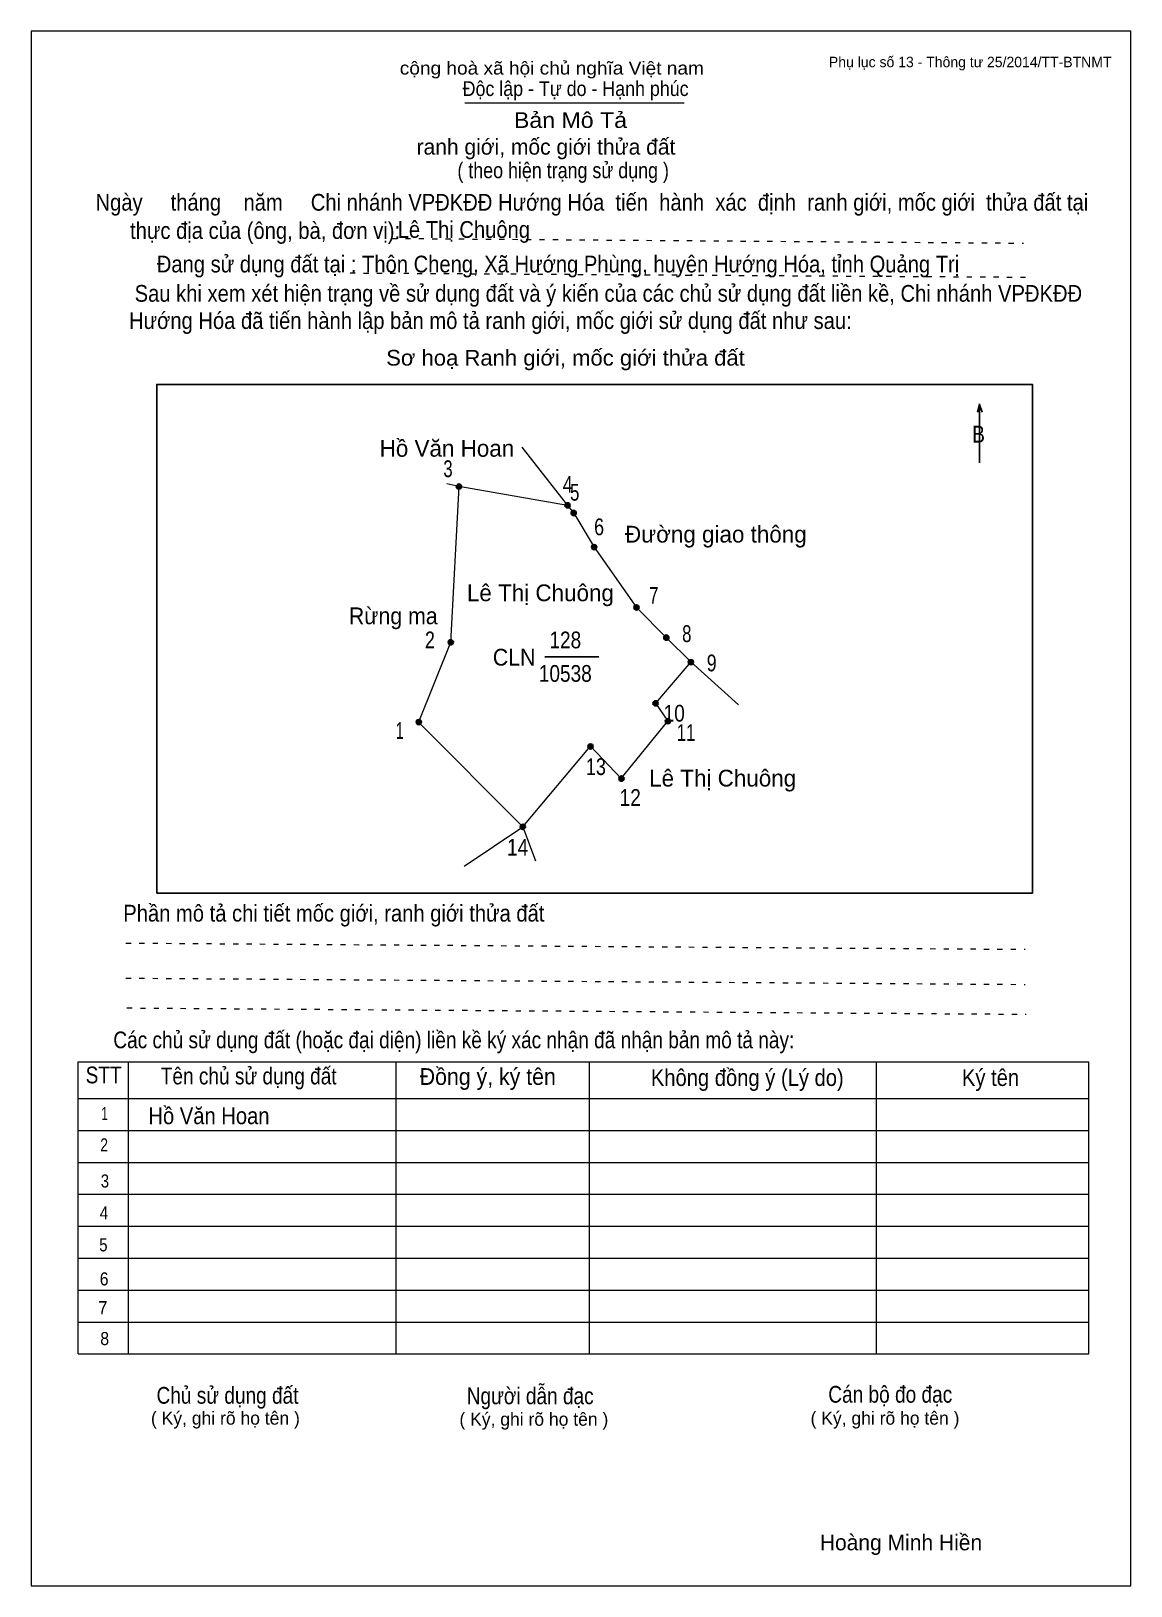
# Model space of a CAD drawing. Header units: centimetres. Extents: x 0 to 21, y 0 to 29.7.
import ezdxf
from ezdxf.enums import TextEntityAlignment as Align

# ---------------------------------------------------------------- set-up
doc = ezdxf.new("R2010")
doc.units = ezdxf.units.CM
doc.header["$LTSCALE"] = 0.13
doc.linetypes.add('DOTTED', pattern=[1.5, 0.3, -1.2])
for name, color, linetype, lineweight in [('1', 7, 'Continuous', 13), ('32', 7, 'Continuous', 25), ('33', 7, 'Continuous', 25), ('6', 7, 'Continuous', 13), ('62', 7, 'Continuous', 13)]:
    doc.layers.add(name, color=color, linetype=linetype, lineweight=lineweight)
doc.layers.add('34', color=7, linetype='Continuous')
doc.layers.add('63', color=7, linetype='Continuous')

msp = doc.modelspace()

# ---------------------------------------------------------------- hatches: boundary and pattern name
at = {"layer": '32'}
for points in [[(8.2178, 21.0002, 1), (8.1178, 21.0002, 1)], [(10.2933, 20.6403, 1), (10.1933, 20.6403, 1)], [(10.4108, 20.4933, 1), (10.3108, 20.4933, 1)], [(10.8007, 19.8424, 1), (10.7007, 19.8424, 1)], [(11.609, 18.691, 1), (11.509, 18.691, 1)], [(12.1788, 18.1143, 1), (12.0788, 18.1143, 1)], [(8.0634, 18.0245, 1), (7.9634, 18.0245, 1)], [(12.648, 17.6451, 1), (12.548, 17.6451, 1)], [(11.9732, 16.858, 1), (11.8732, 16.858, 1)], [(7.4524, 16.4998, 1), (7.3524, 16.4998, 1)], [(12.2092, 16.5171, 1), (12.1092, 16.5171, 1)], [(10.7321, 16.0358, 1), (10.6321, 16.0358, 1)], [(11.3228, 15.4209, 1), (11.2228, 15.4209, 1)], [(9.4386, 14.5002, 1), (9.3386, 14.5002, 1)]]:
    msp.add_hatch(color=256, dxfattribs=at).paths.add_polyline_path(points)

# ---------------------------------------------------------------- linework, layer by layer
at = {"layer": '1'}
msp.add_lwpolyline([(21, 0), (21, 29.7), (0, 29.7), (0, 0)], close=True, dxfattribs=at)
at = {"layer": '32'}
for centre in [(8.1678, 21.0002), (10.2433, 20.6403), (10.3608, 20.4933), (10.7507, 19.8424), (11.559, 18.691), (12.1288, 18.1143), (8.0134, 18.0245), (12.598, 17.6451), (11.9232, 16.858), (7.4024, 16.4998), (12.1592, 16.5171), (10.6821, 16.0358), (11.2728, 15.4209), (9.3886, 14.5002)]:
    msp.add_circle(centre, 0.05, dxfattribs=at)
at = {"layer": '33'}
msp.add_line((9.81, 17.75), (10.84, 17.75), dxfattribs=at)
at = {"layer": '6'}
for p, q in [((9.37, 21.75), (10.24, 20.64)), ((8.17, 21), (7.94, 21.05)), ((10.24, 20.64), (8.17, 21)), ((12.6, 17.65), (13.51, 16.83)), ((7.4, 16.5), (9.39, 14.5)), ((11.27, 15.42), (12.16, 16.52)), ((8.27, 13.75), (9.39, 14.5)), ((9.39, 14.5), (9.63, 13.85))]:
    msp.add_line(p, q, dxfattribs=at)
for points in [[(8.17, 21), (8.01, 18.02), (7.4, 16.5)], [(10.24, 20.64), (10.36, 20.49), (10.75, 19.84), (11.56, 18.69), (12.13, 18.11), (12.6, 17.65)], [(12.6, 17.65), (11.92, 16.86), (12.16, 16.52)], [(9.39, 14.5), (10.68, 16.04), (11.27, 15.42)]]:
    msp.add_lwpolyline(points, dxfattribs=at)
at = {"layer": '62'}
for p, q in [((8.28, 28.33), (12.47, 28.33)), ((0.9, 10.01), (20.2, 10.01)), ((0.9, 4.43), (0.9, 10.01)), ((1.86, 4.43), (1.86, 10.01)), ((6.97, 4.43), (6.97, 9.99)), ((10.66, 4.43), (10.66, 9.99)), ((16.14, 4.43), (16.14, 10.01)), ((20.2, 4.43), (20.2, 10.01)), ((0.9, 9.31), (20.2, 9.31)), ((0.9, 8.7), (20.2, 8.7)), ((0.9, 8.09), (20.2, 8.09)), ((0.9, 7.48), (20.2, 7.48)), ((0.9, 6.87), (20.2, 6.87)), ((0.9, 6.26), (20.2, 6.26)), ((0.9, 5.65), (20.2, 5.65)), ((0.9, 5.04), (20.2, 5.04)), ((0.9, 4.43), (20.2, 4.43))]:
    msp.add_line(p, q, dxfattribs=at)
at = {"layer": '62', "linetype": 'DOTTED'}
for p, q in [((6.89, 25.74), (18.95, 25.65)), ((6.09, 25.08), (19.04, 25)), ((1.81, 12.28), (18.98, 12.16)), ((1.81, 11.61), (18.98, 11.49)), ((1.83, 11.04), (19, 10.92))]:
    msp.add_line(p, q, dxfattribs=at)
at = {"layer": '62', "lineweight": 25}
for p, q in [((18.11, 22.58), (18.11, 21.45)), ((18.11, 22.57), (18.07, 22.42)), ((18.11, 22.57), (18.16, 22.42))]:
    msp.add_line(p, q, dxfattribs=at)
msp.add_lwpolyline([(2.4, 13.23), (19.12, 13.23), (19.12, 22.95), (2.4, 22.95)], close=True, dxfattribs=at)

# ---------------------------------------------------------------- texts
at = {"layer": '32'}
for s, width, p in [('3', 0.75, (7.96, 21.18)), ('4', 0.8, (10.245, 20.88)), ('5', 0.75, (10.38, 20.73)), ('6', 0.8, (10.845, 20.07)), ('7', 0.75, (11.89, 18.76)), ('2', 0.8, (7.615, 17.91)), ('8', 0.75, (12.52, 18.03)), ('9', 0.8, (12.995, 17.47)), ('10', 0.85, (12.28, 16.51)), ('1', 0.65, (7.04, 16.18)), ('11', 0.75, (12.505, 16.14)), ('13', 0.8, (10.785, 15.49)), ('12', 0.85, (11.44, 14.9)), ('14', 0.85, (9.29, 13.95))]:
    msp.add_text(s, height=0.32, dxfattribs=dict(at, width=width)).set_placement(p, align=Align.CENTER)
at = {"layer": '33'}
for s, p in [('Hồ Văn Hoan', (7.94, 21.57)), ('Đường giao thông', (13.075, 19.93)), ('Lê Thị Chuông', (9.725, 18.81)), ('Lê Thị Chuông', (13.205, 15.27))]:
    msp.add_text(s, height=0.32, dxfattribs=at).set_placement(p, align=Align.CENTER)
for s, width, p in [('Rừng ma', 0.95, (6.915, 18.37)), ('128', 0.85, (10.2, 17.91)), ('10538', 0.85, (10.2, 17.27))]:
    msp.add_text(s, height=0.32, dxfattribs=dict(at, width=width)).set_placement(p, align=Align.CENTER)
at = {"layer": '33', "width": 0.95}
msp.add_text('CLN', height=0.32, dxfattribs=at).set_placement((9.63, 17.58), align=Align.RIGHT)
at = {"layer": '34', "width": 0.9}
for s, p in [('Lê Thị Chuông', (7, 25.75)), ('Hồ Văn Hoan', (2.24, 8.82))]:
    msp.add_text(s, height=0.32, dxfattribs=at).set_placement(p)
at = {"layer": '62'}
for s, height, width, p in [('cộng hoà xã hội chủ nghĩa Việt nam', 0.2474, 1.1, (7.04, 28.87)), ('Độc lập - Tự do - Hạnh phúc', 0.2828, 0.9, (8.24, 28.46)), ('Bản Mô Tả', 0.3, 1.1, (9.22, 27.85)), ('( theo hiện trạng sử dụng )', 0.3, 0.85, (8.14, 26.89)), ('Ngày     tháng    năm     Chi nhánh VPĐKĐĐ Hướng Hóa  tiến  hành  xác  định  ranh giới, mốc giới  thửa đất tại ', 0.32, 0.9, (1.23, 26.27)), ('thực địa của (ông, bà, đơn vị): ', 0.32, 0.9, (1.89, 25.73)), ('Đang sử dụng đất tại : Thôn Cheng, Xã Hướng Phùng, huyện Hướng Hóa, tỉnh Quảng Trị', 0.32, 0.9, (2.4, 25.09)), (' Sau khi xem xét hiện trạng về sử dụng đất và ý kiến của các chủ sử dụng đất liền kề, Chi nhánh VPĐKĐĐ ', 0.32, 0.9, (1.87, 24.53)), ('Hướng Hóa đã tiến hành lập bản mô tả ranh giới, mốc giới sử dụng đất như sau:', 0.32, 0.9, (1.87, 24.01)), ('Sơ hoạ Ranh giới, mốc giới thửa đất', 0.3, 1.05, (6.78, 23.31)), ('B', 0.32, 0.85, (17.97, 21.84)), ('Phần mô tả chi tiết mốc giới, ranh giới thửa đất ', 0.32, 0.9, (1.76, 12.69)), ('Các chủ sử dụng đất (hoặc đại diện) liền kề ký xác nhận đã nhận bản mô tả này:', 0.32, 0.85, (1.57, 10.27))]:
    msp.add_text(s, height=height, dxfattribs=dict(at, width=width)).set_placement(p)
msp.add_text('ranh giới, mốc giới thửa đất', height=0.3, dxfattribs=at).set_placement((7.36, 27.34))
for s, height, width, p in [('STT', 0.32, 0.85, (1.385, 9.6)), ('Tên chủ sử dụng đất', 0.32, 0.85, (4.155, 9.58)), ('Đồng ý, ký tên', 0.32, 0.95, (8.72, 9.57)), ('Không đồng ý (Lý do)', 0.32, 0.9, (13.675, 9.55)), ('Ký tên', 0.32, 0.9, (18.32, 9.55)), ('1', 0.25, 0.7, (1.405, 8.9)), ('2', 0.25, 0.8, (1.395, 8.3)), ('3', 0.25, 0.85, (1.41, 7.61)), ('4', 0.25, 0.85, (1.39, 7)), ('5', 0.25, 0.85, (1.38, 6.39)), ('6', 0.25, 0.9, (1.395, 5.74)), ('7', 0.25, 0.95, (1.37, 5.19)), ('8', 0.25, 0.9, (1.405, 4.6)), ('Người dẫn đạc', 0.32, 0.85, (9.53, 3.47)), ('Chủ sử dụng đất', 0.32, 0.85, (3.75, 3.48)), ('Cán bộ đo đạc', 0.32, 0.85, (16.405, 3.5))]:
    msp.add_text(s, height=height, dxfattribs=dict(at, width=width)).set_placement(p, align=Align.CENTER)
for p in [(3.71, 3.08), (9.6, 3.06), (16.305, 3.08)]:
    msp.add_text('( Ký, ghi rõ họ tên )', height=0.25, dxfattribs=at).set_placement(p, align=Align.CENTER)
at = {"layer": '63'}
msp.add_text('Phụ lục số 13 - Thông tư 25/2014/TT-BTNMT', height=0.2, dxfattribs=at).set_placement((20.63, 29.01), align=Align.RIGHT)
msp.add_text('Hoàng Minh Hiền', height=0.3, dxfattribs=at).set_placement((16.61, 0.68), align=Align.CENTER)

doc.saveas('drawing.dxf')
